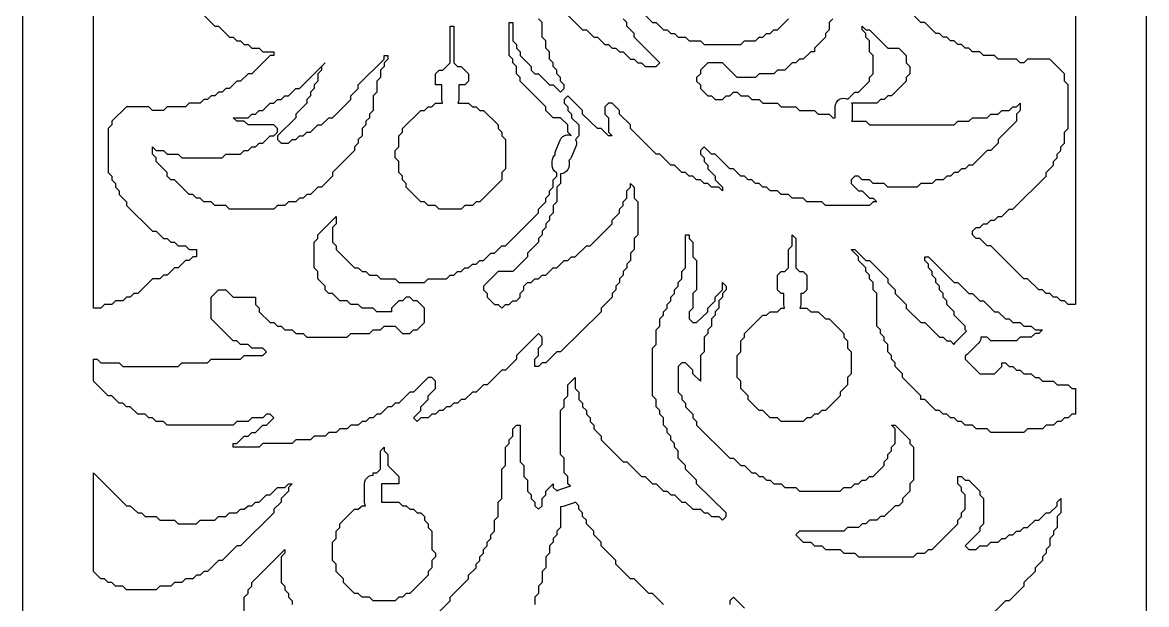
# Model space of a CAD drawing. Header units: millimetres. Extents: x 0 to 63, y 0 to 126.
# Drawn here: x 0 to 63.3, y 31.1 to 63.8 of the extents above; entities that cross this region are included whole.
import ezdxf

# ---------------------------------------------------------------- set-up
doc = ezdxf.new("R2010")
doc.units = ezdxf.units.MM
doc.layers.add('CUT', color=1, linetype='Continuous')

msp = doc.modelspace()

# ---------------------------------------------------------------- linework, layer by layer
at = {"layer": 'CUT'}
for points in [[(21.134, 3), (42.134, 3), (42.134, 0), (50.134, 0), (50.134, 3), (63.2679, 3), (63.2679, 123), (50.134, 123), (50.134, 126), (42.134, 126), (42.134, 123), (21.134, 123), (21.134, 126), (13.134, 126), (13.134, 123), (0, 123), (0, 3), (13.134, 3), (13.134, 0), (21.134, 0)], [(24.508442, 59.294118), (25.113599, 59.294118), (25.320595, 59.088235), (25.527591, 59.088235), (25.734587, 58.882353), (25.941583, 58.882353), (26.769567, 58.058824), (26.769567, 57.852941), (26.976563, 57.647059), (26.976563, 57.441176), (27.183559, 57.235294), (27.183559, 55.588235), (26.976563, 55.382353), (26.976563, 54.970588), (25.734587, 53.735294), (25.527591, 53.735294), (25.320595, 53.529412), (24.906603, 53.529412), (24.699606, 53.323529), (23.45763, 53.323529), (23.250634, 53.529412), (22.836642, 53.529412), (22.629646, 53.735294), (22.42265, 53.735294), (21.594665, 54.558824), (21.594665, 54.764706), (21.387669, 54.970588), (21.387669, 55.176471), (21.180673, 55.382353), (21.180673, 56), (20.973677, 56.205882), (20.973677, 56.617647), (21.180673, 56.823529), (21.180673, 57.441176), (21.387669, 57.647059), (21.387669, 57.852941), (22.42265, 58.882353), (22.629646, 58.882353), (22.836642, 59.088235), (23.043638, 59.088235), (23.250634, 59.294118), (23.648794, 59.294118), (23.614974, 59.375767), (23.598618, 59.5), (23.598618, 60.323529), (23.250634, 60.323529), (23.250634, 60.941176), (23.45763, 61.147059), (23.664626, 61.147059), (24.078618, 61.558824), (24.078618, 63.617647), (24.285614, 63.617647), (24.285614, 61.558824), (24.49261, 61.352941), (24.699606, 61.352941), (25.113599, 60.941176), (25.113599, 60.529412), (24.906603, 60.323529), (24.558618, 60.323529), (24.558618, 59.5), (24.542263, 59.375767)], [(14.970791, 59.705882), (15.384784, 60.117647), (15.59178, 60.117647), (17.040752, 61.558824), (16.833756, 61.352941), (16.833756, 61.147059), (16.62676, 60.941176), (16.62676, 60.529412), (16.419764, 60.323529), (16.419764, 60.117647), (16.212768, 59.911765), (16.212768, 59.705882), (16.005772, 59.5), (16.005772, 59.294118), (15.384784, 58.676471), (15.384784, 58.470588), (14.349803, 57.441176), (14.349803, 57.235294), (14.556799, 57.029412), (14.970791, 57.029412), (15.177787, 57.235294), (15.384784, 57.235294), (15.59178, 57.441176), (15.798776, 57.441176), (16.005772, 57.647059), (16.212768, 57.647059), (16.62676, 58.058824), (16.833756, 58.058824), (17.247748, 58.470588), (17.454744, 58.470588), (18.489725, 59.5), (18.489725, 59.705882), (18.903717, 60.117647), (18.903717, 60.323529), (20.352689, 61.764706), (20.352689, 61.970588), (20.559685, 61.970588), (20.559685, 61.764706), (20.352689, 61.558824), (20.352689, 61.352941), (20.145693, 61.147059), (20.145693, 60.735294), (19.938697, 60.529412), (19.938697, 59.911765), (19.731701, 59.705882), (19.731701, 58.882353), (19.524705, 58.676471), (19.524705, 58.470588), (19.317709, 58.264706), (19.317709, 58.058824), (19.110713, 57.852941), (19.110713, 57.441176), (18.903717, 57.235294), (18.903717, 57.029412), (18.696721, 56.823529), (18.696721, 56.617647), (17.454744, 55.382353), (17.454744, 55.176471), (16.833756, 54.558824), (16.62676, 54.558824), (16.212768, 54.147059), (16.005772, 54.147059), (15.798776, 53.941176), (15.59178, 53.941176), (15.384784, 53.735294), (14.970791, 53.735294), (14.763795, 53.529412), (14.349803, 53.529412), (14.142807, 53.323529), (11.658854, 53.323529), (11.451858, 53.529412), (10.83087, 53.529412), (10.623874, 53.735294), (10.209882, 53.735294), (10.002886, 53.941176), (9.79589, 53.941176), (9.588894, 54.147059), (9.381898, 54.147059), (8.553913, 54.970588), (8.346917, 54.970588), (8.139921, 55.176471), (8.139921, 55.382353), (7.518933, 56), (7.518933, 56.205882), (7.311937, 56.411765), (7.311937, 56.823529), (7.518933, 56.617647), (7.932925, 56.617647), (8.139921, 56.411765), (8.760909, 56.411765), (8.967906, 56.205882), (11.244862, 56.205882), (11.451858, 56.411765), (12.279843, 56.411765), (12.486839, 56.617647), (12.693835, 56.617647), (12.900831, 56.823529), (13.107827, 56.823529), (13.314823, 57.029412), (13.521819, 57.029412), (13.935811, 57.441176), (14.142807, 57.441176), (14.349803, 57.647059), (14.349803, 57.852941), (14.142807, 58.058824), (12.693835, 58.058824), (12.486839, 58.264706), (12.072847, 58.264706), (11.86585, 58.470588), (12.693835, 58.470588), (12.900831, 58.676471), (13.107827, 58.676471), (13.314823, 58.882353), (13.521819, 58.882353), (13.935811, 59.294118), (14.142807, 59.294118), (14.349803, 59.5), (14.556799, 59.5), (14.763795, 59.705882)], [(43.759076, 47.764706), (44.157236, 47.764706), (44.364233, 47.558824), (44.778225, 47.558824), (45.192217, 47.147059), (45.399213, 47.147059), (46.227197, 46.323529), (46.227197, 46.117647), (46.434193, 45.911765), (46.434193, 45.5), (46.641189, 45.294118), (46.641189, 44.058824), (46.434193, 43.852941), (46.434193, 43.441176), (46.020201, 43.029412), (46.020201, 42.823529), (45.192217, 42), (44.985221, 42), (44.778225, 41.794118), (44.571229, 41.794118), (44.364233, 41.588235), (44.157236, 41.588235), (43.95024, 41.382353), (42.708264, 41.382353), (42.501268, 41.588235), (42.087276, 41.588235), (41.673284, 42), (41.466288, 42), (40.845299, 42.617647), (40.845299, 42.823529), (40.431307, 43.235294), (40.431307, 43.647059), (40.224311, 43.852941), (40.224311, 45.088235), (40.431307, 45.294118), (40.431307, 45.911765), (40.638303, 46.117647), (40.638303, 46.323529), (41.673284, 47.352941), (41.88028, 47.352941), (42.087276, 47.558824), (42.501268, 47.558824), (42.708264, 47.764706), (42.899428, 47.764706), (42.865608, 47.846355), (42.849252, 47.970588), (42.849252, 48.588235), (42.708264, 48.588235), (42.501268, 48.794118), (42.501268, 49.617647), (42.708264, 49.823529), (42.91526, 49.823529), (43.122256, 50.029412), (43.122256, 51.058824), (43.329252, 51.264706), (43.329252, 51.882353), (43.536248, 51.676471), (43.536248, 50.029412), (43.743244, 49.823529), (43.95024, 49.823529), (44.157236, 49.617647), (44.157236, 48.794118), (43.95024, 48.588235), (43.809252, 48.588235), (43.809252, 47.970588), (43.792897, 47.846355)], [(55.54202, 47.147059), (55.749016, 46.941176), (56.163008, 46.941176), (56.370004, 46.735294), (56.783996, 46.735294), (56.990992, 46.529412), (57.404985, 46.529412), (57.197989, 46.323529), (56.990992, 46.323529), (56.783996, 46.117647), (56.163008, 46.117647), (55.956012, 45.911765), (54.50704, 45.911765), (54.300044, 46.117647), (53.948111, 46.117647), (53.932687, 45.997997), (53.885047, 45.882101), (53.809035, 45.782485), (53.191397, 45.161506), (53.092192, 45.084957), (53.058067, 45.070714), (53.058067, 44.882353), (53.886052, 44.058824), (54.714036, 44.058824), (55.128028, 44.470588), (55.128028, 44.676471), (55.335024, 44.676471), (55.54202, 44.470588), (55.749016, 44.470588), (55.956012, 44.264706), (56.163008, 44.264706), (56.370004, 44.058824), (56.783996, 44.058824), (56.990992, 43.852941), (57.197989, 43.852941), (57.404985, 43.647059), (58.025973, 43.647059), (58.232969, 43.441176), (58.853957, 43.441176), (59.060953, 43.235294), (59.267949, 43.235294), (59.267949, 41.794118), (59.060953, 41.794118), (58.853957, 41.588235), (58.646961, 41.588235), (58.439965, 41.382353), (58.232969, 41.382353), (58.025973, 41.176471), (57.611981, 41.176471), (57.404985, 40.970588), (56.577, 40.970588), (56.370004, 40.764706), (54.50704, 40.764706), (54.300044, 40.970588), (53.679055, 40.970588), (53.472059, 41.176471), (53.058067, 41.176471), (52.851071, 41.382353), (52.644075, 41.382353), (52.437079, 41.588235), (52.230083, 41.588235), (52.023087, 41.794118), (51.816091, 41.794118), (51.609095, 42), (51.402099, 42), (50.781111, 42.617647), (50.574114, 42.617647), (50.574114, 42.823529), (49.539134, 43.852941), (49.539134, 44.058824), (49.125142, 44.470588), (49.125142, 44.676471), (48.918146, 44.882353), (48.918146, 45.088235), (48.71115, 45.294118), (48.71115, 45.705882), (48.504154, 45.911765), (48.504154, 46.117647), (48.297158, 46.323529), (48.297158, 46.529412), (48.090162, 46.735294), (48.090162, 48.588235), (47.883166, 48.794118), (47.883166, 49.205882), (47.67617, 49.411765), (47.67617, 49.617647), (47.469174, 49.823529), (47.469174, 50.029412), (47.055181, 50.441176), (47.055181, 50.647059), (46.641189, 51.058824), (46.848185, 51.058824), (47.469174, 50.441176), (47.67617, 50.441176), (48.71115, 49.411765), (48.71115, 49.205882), (49.125142, 48.794118), (49.125142, 48.588235), (49.74613, 47.970588), (49.74613, 47.764706), (50.574114, 46.941176), (50.781111, 46.941176), (51.609095, 46.117647), (51.816091, 46.117647), (52.023087, 45.911765), (52.230083, 45.911765), (52.425787, 45.717114), (52.434733, 45.738878), (52.510746, 45.838494), (53.128384, 46.459474), (53.058067, 46.529412), (53.058067, 46.735294), (52.437079, 47.352941), (52.437079, 47.558824), (52.023087, 47.970588), (52.023087, 48.176471), (51.816091, 48.382353), (51.816091, 48.588235), (51.609095, 48.794118), (51.609095, 49), (51.402099, 49.205882), (51.402099, 49.411765), (51.195103, 49.617647), (51.195103, 49.823529), (50.988107, 50.029412), (50.988107, 50.235294), (50.781111, 50.441176), (50.781111, 50.647059), (50.988107, 50.647059), (52.437079, 49.205882), (52.644075, 49.205882), (53.265063, 48.588235), (53.472059, 48.588235), (53.886052, 48.176471), (54.093048, 48.176471), (54.714036, 47.558824), (54.921032, 47.558824), (55.335024, 47.147059)], [(20.145693, 39.735294), (20.352689, 39.941176), (20.352689, 39.735294), (20.559685, 39.529412), (20.559685, 38.911765), (21.180673, 38.294118), (21.180673, 37.882353), (20.211701, 37.882353), (20.211701, 36.852941), (21.180673, 36.852941), (21.387669, 36.647059), (21.594665, 36.647059), (21.801662, 36.441176), (22.008658, 36.441176), (22.215654, 36.235294), (22.42265, 36.235294), (22.629646, 36.029412), (22.629646, 35.823529), (22.836642, 35.617647), (22.836642, 35.411765), (23.043638, 35.205882), (23.043638, 34.176471), (23.250634, 33.970588), (23.250634, 33.764706), (23.043638, 33.558824), (23.043638, 33.147059), (22.836642, 32.941176), (22.836642, 32.735294), (21.801662, 31.705882), (21.594665, 31.705882), (21.387669, 31.5), (21.180673, 31.5), (20.973677, 31.294118), (19.731701, 31.294118), (19.524705, 31.5), (19.110713, 31.5), (18.903717, 31.705882), (18.696721, 31.705882), (18.075732, 32.323529), (18.075732, 32.529412), (17.66174, 32.941176), (17.66174, 33.352941), (17.454744, 33.558824), (17.454744, 34.588235), (17.66174, 34.794118), (17.66174, 35.205882), (17.868736, 35.411765), (17.868736, 35.617647), (18.696721, 36.441176), (18.903717, 36.441176), (19.110713, 36.647059), (19.301877, 36.647059), (19.268056, 36.728708), (19.251701, 36.852941), (19.251701, 37.882353), (19.268056, 38.006586), (19.316009, 38.122353), (19.39229, 38.221764), (19.491701, 38.298045), (19.607468, 38.345997), (19.731701, 38.362353), (19.731701, 38.5), (19.938697, 38.5), (20.145693, 38.705882)], [(10.002886, 35.823529), (10.83087, 35.823529), (11.037866, 36.029412), (11.451858, 36.029412), (11.658854, 36.235294), (12.072847, 36.235294), (12.279843, 36.441176), (12.486839, 36.441176), (12.693835, 36.647059), (12.900831, 36.647059), (13.107827, 36.852941), (13.314823, 36.852941), (13.728815, 37.264706), (13.935811, 37.264706), (14.349803, 37.676471), (14.763795, 37.676471), (14.970791, 37.882353), (15.177787, 37.882353), (14.970791, 37.676471), (14.970791, 37.470588), (14.556799, 37.058824), (14.556799, 36.852941), (14.142807, 36.441176), (14.142807, 36.235294), (12.279843, 34.382353), (12.072847, 34.382353), (11.244862, 33.558824), (11.037866, 33.558824), (10.416878, 32.941176), (10.209882, 32.941176), (10.002886, 32.735294), (9.79589, 32.735294), (9.588894, 32.529412), (9.174902, 32.529412), (8.967906, 32.323529), (8.553913, 32.323529), (8.346917, 32.117647), (7.725929, 32.117647), (7.518933, 31.911765), (5.862965, 31.911765), (5.655969, 32.117647), (5.241976, 32.117647), (5.03498, 32.323529), (4.827984, 32.323529), (4.620988, 32.529412), (4.413992, 32.529412), (4, 32.941176), (4, 38.5), (5.862965, 36.647059), (6.069961, 36.647059), (6.483953, 36.235294), (6.690949, 36.235294), (6.897945, 36.029412), (7.518933, 36.029412), (7.725929, 35.823529), (8.553913, 35.823529), (8.760909, 35.617647), (9.79589, 35.617647)]]:
    msp.add_lwpolyline(points, close=True, dxfattribs=at)
for points in [[(59.267949, 66.294118), (59.267949, 47.970588), (58.853957, 47.970588), (58.646961, 48.176471), (58.439965, 48.176471), (58.232969, 48.382353), (58.025973, 48.382353), (57.818977, 48.588235), (57.611981, 48.588235), (57.404985, 48.794118), (57.197989, 48.794118), (56.577, 49.411765), (56.370004, 49.411765), (54.50704, 51.264706), (54.300044, 51.264706), (53.886052, 51.676471), (53.679055, 51.676471), (53.472059, 51.882353), (53.472059, 52.088235), (53.679055, 52.294118), (53.886052, 52.294118), (54.093048, 52.5), (54.300044, 52.5), (54.50704, 52.705882), (54.714036, 52.705882), (54.921032, 52.911765), (55.128028, 52.911765), (55.54202, 53.323529), (55.749016, 53.323529), (57.611981, 55.176471), (57.611981, 55.382353), (58.025973, 55.794118), (58.025973, 56), (58.232969, 56.205882), (58.232969, 56.411765), (58.439965, 56.617647), (58.439965, 56.823529), (58.646961, 57.029412), (58.646961, 57.647059), (58.853957, 57.852941), (58.853957, 60.323529), (58.646961, 60.529412), (58.646961, 60.941176), (57.818977, 61.764706), (56.577, 61.764706), (56.370004, 61.558824), (56.163008, 61.558824), (55.956012, 61.764706), (54.921032, 61.764706), (54.714036, 61.970588), (54.093048, 61.970588), (53.886052, 62.176471), (53.472059, 62.176471), (53.265063, 62.382353), (53.058067, 62.382353), (52.851071, 62.588235), (52.644075, 62.588235), (52.437079, 62.794118), (52.230083, 62.794118), (52.023087, 63), (51.816091, 63), (51.609095, 63.205882), (51.402099, 63.205882), (50.781111, 63.823529), (50.574114, 63.823529), (49.125142, 65.264706)], [(33.807433, 65.470588), (35.463402, 63.823529), (35.670398, 63.823529), (36.08439, 63.411765), (36.291386, 63.411765), (36.498382, 63.205882), (36.705378, 63.205882), (36.912374, 63), (37.326366, 63), (37.533362, 62.794118), (38.154351, 62.794118), (38.361347, 62.588235), (40.431307, 62.588235), (40.638303, 62.794118), (41.259292, 62.794118), (41.466288, 63), (41.673284, 63), (41.88028, 63.205882), (42.087276, 63.205882), (42.294272, 63.411765), (42.501268, 63.411765), (43.122256, 64.029412)], [(30.081504, 64.852941), (31.530477, 63.411765), (31.737473, 63.411765), (32.151465, 63), (32.358461, 63), (32.772453, 62.588235), (32.979449, 62.588235), (33.186445, 62.382353), (33.393441, 62.382353), (33.600437, 62.176471), (33.807433, 62.176471), (34.221425, 61.764706), (34.428421, 61.764706), (34.635418, 61.558824), (34.842414, 61.558824), (35.04941, 61.352941), (35.670398, 61.352941), (35.877394, 61.558824), (34.428421, 63), (34.428421, 63.205882), (34.014429, 63.617647), (34.014429, 63.823529), (33.807433, 64.029412)], [(10.209882, 64.235294), (10.83087, 63.617647), (11.037866, 63.617647), (11.658854, 63), (11.86585, 63), (12.072847, 62.794118), (12.279843, 62.794118), (12.486839, 62.588235), (12.693835, 62.588235), (12.900831, 62.382353), (13.314823, 62.382353), (13.521819, 62.176471), (14.142807, 62.176471), (14.142807, 61.970588), (13.935811, 61.970588), (12.900831, 60.941176), (12.693835, 60.941176), (12.279843, 60.529412), (12.072847, 60.529412), (11.658854, 60.117647), (11.451858, 60.117647), (11.244862, 59.911765), (11.037866, 59.911765), (10.83087, 59.705882), (10.623874, 59.705882), (10.416878, 59.5), (10.209882, 59.5), (10.002886, 59.294118), (9.381898, 59.294118), (9.174902, 59.088235), (8.139921, 59.088235), (7.932925, 58.882353), (7.311937, 58.882353), (7.104941, 59.088235), (5.862965, 59.088235), (5.03498, 58.264706), (5.03498, 58.058824), (4.827984, 57.852941), (4.827984, 55.382353), (5.03498, 55.176471), (5.03498, 54.970588), (5.241976, 54.764706), (5.241976, 54.558824), (5.448972, 54.352941), (5.448972, 54.147059), (5.862965, 53.735294), (5.862965, 53.529412), (7.311937, 52.088235), (7.518933, 52.088235), (7.932925, 51.676471), (8.139921, 51.676471), (8.346917, 51.470588), (8.553913, 51.470588), (8.760909, 51.264706), (9.174902, 51.264706), (9.381898, 51.058824), (9.79589, 51.058824), (9.79589, 50.647059), (9.588894, 50.647059), (9.381898, 50.441176), (9.174902, 50.441176), (8.760909, 50.029412), (8.553913, 50.029412), (8.139921, 49.617647), (7.932925, 49.617647), (7.725929, 49.411765), (7.311937, 49.411765), (6.483953, 48.588235), (6.276957, 48.588235), (6.069961, 48.382353), (5.862965, 48.382353), (5.655969, 48.176471), (5.241976, 48.176471), (5.03498, 47.970588), (4.620988, 47.970588), (4.413992, 47.764706), (4, 47.764706), (4, 64.441176)], [(45.606209, 64.029412), (45.399213, 63.823529), (45.399213, 63.411765), (45.192217, 63.205882), (45.192217, 63), (44.571229, 62.382353), (44.571229, 62.176471), (44.364233, 62.176471), (43.95024, 61.764706), (43.743244, 61.764706), (43.536248, 61.558824), (43.329252, 61.558824), (42.91526, 61.147059), (42.501268, 61.147059), (42.294272, 60.941176), (41.466288, 60.941176), (41.259292, 60.735294), (40.224311, 60.735294), (39.396327, 61.558824), (38.568343, 61.558824), (38.154351, 61.147059), (38.154351, 60.941176), (37.947355, 60.735294), (37.947355, 60.529412), (38.154351, 60.323529), (38.154351, 60.117647), (38.568343, 59.705882), (38.775339, 59.705882), (38.982335, 59.5), (39.396327, 59.5), (39.603323, 59.705882), (39.810319, 59.705882), (40.017315, 59.911765), (40.224311, 59.911765), (40.431307, 59.705882), (40.845299, 59.705882), (41.052296, 59.5), (41.466288, 59.5), (41.673284, 59.294118), (42.501268, 59.294118), (42.708264, 59.088235), (43.536248, 59.088235), (43.743244, 58.882353), (44.571229, 58.882353), (44.778225, 58.676471), (45.399213, 58.676471), (45.606209, 58.470588), (45.747197, 58.470588), (45.747197, 59.088235), (45.763553, 59.212468), (45.811505, 59.328235), (45.887786, 59.427647), (45.987197, 59.503927), (46.102964, 59.55188), (46.227197, 59.568235), (46.35143, 59.55188), (46.446685, 59.512424), (46.848185, 59.911765), (47.055181, 59.911765), (47.67617, 60.529412), (47.67617, 60.735294), (47.883166, 60.941176), (47.883166, 61.970588), (47.67617, 62.176471), (47.67617, 62.794118), (47.469174, 63), (47.469174, 63.205882), (47.262177, 63.411765), (47.262177, 63.617647), (47.469174, 63.411765), (47.67617, 63.411765), (48.71115, 62.382353), (49.332138, 62.382353), (49.74613, 61.970588), (49.74613, 61.558824), (49.953126, 61.352941), (49.953126, 60.941176), (49.74613, 60.735294), (49.74613, 60.529412), (48.918146, 59.705882), (48.71115, 59.705882), (48.504154, 59.5), (48.297158, 59.5), (48.090162, 59.294118), (46.657021, 59.294118), (46.690842, 59.212468), (46.707197, 59.088235), (46.707197, 58.470588), (46.690842, 58.346355), (46.657021, 58.264706), (47.469174, 58.264706), (47.67617, 58.058824), (52.437079, 58.058824), (52.644075, 58.264706), (53.265063, 58.264706), (53.472059, 58.470588), (54.300044, 58.470588), (54.50704, 58.676471), (54.921032, 58.676471), (55.128028, 58.882353), (55.54202, 58.882353), (55.749016, 59.088235), (55.956012, 59.088235), (56.163008, 59.294118), (56.163008, 58.882353), (55.956012, 58.676471), (55.956012, 58.264706), (54.921032, 57.235294), (54.921032, 57.029412), (54.50704, 56.617647), (54.300044, 56.617647), (53.472059, 55.794118), (53.265063, 55.794118), (53.058067, 55.588235), (52.851071, 55.588235), (52.644075, 55.382353), (52.437079, 55.382353), (52.230083, 55.176471), (52.023087, 55.176471), (51.816091, 54.970588), (51.402099, 54.970588), (51.195103, 54.764706), (50.574114, 54.764706), (50.367118, 54.558824), (48.71115, 54.558824), (48.504154, 54.764706), (47.883166, 54.764706), (47.67617, 54.970588), (47.262177, 54.970588), (47.055181, 55.176471), (46.848185, 55.176471), (46.641189, 54.970588), (46.641189, 54.764706), (47.055181, 54.352941), (47.262177, 54.352941), (47.67617, 53.941176), (47.883166, 53.941176), (48.090162, 53.735294), (47.883166, 53.735294), (47.67617, 53.529412), (45.192217, 53.529412), (44.985221, 53.735294), (44.157236, 53.735294), (43.95024, 53.941176), (43.329252, 53.941176), (43.122256, 54.147059), (42.708264, 54.147059), (42.501268, 54.352941), (42.087276, 54.352941), (41.88028, 54.558824), (41.673284, 54.558824), (41.466288, 54.764706), (41.259292, 54.764706), (41.052296, 54.970588), (40.845299, 54.970588), (40.638303, 55.176471), (40.431307, 55.176471), (40.017315, 55.588235), (39.810319, 55.588235), (38.982335, 56.411765), (38.775339, 56.411765), (38.361347, 56.823529), (38.154351, 56.617647), (38.154351, 56.411765), (38.361347, 56.205882), (38.361347, 56), (38.568343, 55.794118), (38.568343, 55.588235), (38.982335, 55.176471), (38.982335, 54.970588), (39.396327, 54.558824), (39.396327, 54.352941), (39.189331, 54.558824), (38.775339, 54.558824), (38.568343, 54.764706), (38.361347, 54.764706), (38.154351, 54.970588), (37.947355, 54.970588), (37.740358, 55.176471), (37.533362, 55.176471), (37.326366, 55.382353), (37.11937, 55.382353), (36.705378, 55.794118), (36.498382, 55.794118), (35.877394, 56.411765), (35.670398, 56.411765), (34.221425, 57.852941), (34.221425, 58.058824), (33.600437, 58.676471), (33.600437, 58.882353), (33.186445, 59.294118), (32.979449, 59.294118), (32.772453, 59.088235), (32.772453, 58.676471), (32.979449, 58.470588), (32.979449, 57.647059), (33.186445, 57.441176), (32.979449, 57.441176), (32.565457, 57.852941), (32.358461, 57.852941), (31.530477, 58.676471), (31.530477, 58.882353), (30.702492, 59.705882), (30.495496, 59.5), (30.495496, 59.294118), (30.702492, 59.088235), (30.702492, 58.882353), (30.909488, 58.676471), (30.909488, 58.470588), (31.32348, 58.058824), (31.32348, 57.441176), (31.127065, 57.245818), (31.145954, 57.2131), (31.178386, 57.092064), (31.178386, 56.966759), (31.145954, 56.845724), (30.903491, 56.260366), (30.840839, 56.151848), (30.75925, 56.07026), (30.7685, 56), (30.7685, 55.794118), (30.752145, 55.669885), (30.704192, 55.554118), (30.627911, 55.454706), (30.5285, 55.378425), (30.412733, 55.330473), (30.2885, 55.314118), (30.2885, 54.764706), (30.081504, 54.558824), (30.081504, 53.735294), (29.874508, 53.529412), (29.874508, 53.117647), (29.667512, 52.911765), (29.667512, 52.705882), (29.460516, 52.5), (29.460516, 52.294118), (29.25352, 52.088235), (29.25352, 51.882353), (29.046524, 51.676471), (29.046524, 51.470588), (28.425536, 50.852941), (28.425536, 50.647059), (27.597551, 49.823529), (26.769567, 49.823529), (25.941583, 49), (25.941583, 48.794118), (26.148579, 48.588235), (26.148579, 48.382353), (26.562571, 47.970588), (26.769567, 47.970588), (26.976563, 47.764706), (27.183559, 47.970588), (27.390555, 47.970588), (27.597551, 48.176471), (27.804547, 48.176471), (28.011543, 48.382353), (28.011543, 48.588235), (28.21854, 48.794118), (28.21854, 49), (28.425536, 49.205882), (28.632532, 49.205882), (28.839528, 49.411765), (29.046524, 49.411765), (29.25352, 49.617647), (29.460516, 49.617647), (29.874508, 50.029412), (30.081504, 50.029412), (30.495496, 50.441176), (30.702492, 50.441176), (30.909488, 50.647059), (31.116484, 50.647059), (31.737473, 51.264706), (31.944469, 51.264706), (33.186445, 52.5), (33.186445, 52.705882), (33.600437, 53.117647), (33.600437, 53.323529), (33.807433, 53.529412), (33.807433, 53.735294), (34.014429, 53.941176), (34.014429, 54.352941), (34.221425, 54.558824), (34.221425, 54.764706), (34.428421, 54.558824), (34.428421, 53.941176), (34.635418, 53.735294), (34.635418, 51.882353), (34.428421, 51.676471), (34.428421, 51.058824), (34.221425, 50.852941), (34.221425, 50.441176), (34.014429, 50.235294), (34.014429, 50.029412), (33.807433, 49.823529), (33.807433, 49.617647), (33.600437, 49.411765), (33.600437, 49.205882), (33.393441, 49), (33.393441, 48.794118), (33.186445, 48.588235), (33.186445, 48.382353), (32.565457, 47.764706), (32.565457, 47.558824), (30.2885, 45.294118), (30.081504, 45.294118), (29.460516, 44.676471), (29.25352, 44.676471), (29.046524, 44.470588), (28.839528, 44.470588), (28.839528, 44.882353), (29.046524, 45.088235), (29.046524, 45.5), (29.25352, 45.705882), (29.25352, 46.117647), (29.046524, 46.323529), (27.804547, 45.088235), (27.804547, 44.882353), (27.183559, 44.264706), (26.976563, 44.264706), (26.148579, 43.441176), (25.941583, 43.441176), (25.527591, 43.029412), (25.320595, 43.029412), (24.906603, 42.617647), (24.699606, 42.617647), (24.49261, 42.411765), (24.285614, 42.411765), (24.078618, 42.205882), (23.871622, 42.205882), (23.664626, 42), (23.45763, 42), (23.250634, 41.794118), (23.043638, 41.794118), (22.836642, 41.588235), (22.42265, 41.588235), (22.215654, 41.382353), (22.008658, 41.588235), (22.42265, 42), (22.42265, 42.205882), (22.836642, 42.617647), (22.836642, 42.823529), (23.250634, 43.235294), (23.250634, 43.647059), (23.043638, 43.852941), (22.836642, 43.852941), (22.008658, 43.029412), (21.801662, 43.029412), (21.180673, 42.411765), (20.973677, 42.411765), (20.766681, 42.205882), (20.559685, 42.205882), (20.145693, 41.794118), (19.938697, 41.794118), (19.731701, 41.588235), (19.524705, 41.588235), (19.317709, 41.382353), (19.110713, 41.382353), (18.903717, 41.176471), (18.489725, 41.176471), (18.282728, 40.970588), (17.868736, 40.970588), (17.66174, 40.764706), (17.247748, 40.764706), (17.040752, 40.558824), (16.419764, 40.558824), (16.212768, 40.352941), (15.384784, 40.352941), (15.177787, 40.147059), (13.521819, 40.147059), (13.314823, 39.941176), (11.86585, 39.941176), (11.86585, 40.147059), (12.072847, 40.147059), (12.486839, 40.558824), (12.693835, 40.558824), (12.900831, 40.764706), (13.107827, 40.764706), (13.521819, 41.176471), (13.728815, 41.176471), (14.142807, 41.588235), (13.935811, 41.794118), (13.728815, 41.794118), (13.521819, 41.588235), (12.900831, 41.588235), (12.693835, 41.382353), (12.072847, 41.382353), (11.86585, 41.176471), (8.139921, 41.176471), (7.932925, 41.382353), (7.518933, 41.382353), (7.311937, 41.588235), (7.104941, 41.588235), (6.897945, 41.794118), (6.483953, 41.794118), (6.069961, 42.205882), (5.862965, 42.205882), (5.655969, 42.411765), (5.448972, 42.411765), (5.03498, 42.823529), (4.827984, 42.823529), (4, 43.647059), (4, 44.882353), (4.206996, 44.882353), (4.413992, 44.676471), (5.448972, 44.676471), (5.655969, 44.470588), (8.760909, 44.470588), (8.967906, 44.676471), (10.416878, 44.676471), (10.623874, 44.882353), (12.279843, 44.882353), (12.486839, 45.088235), (13.521819, 45.088235), (13.728815, 45.294118), (13.521819, 45.5), (12.900831, 45.5), (12.693835, 45.705882), (12.279843, 45.705882), (12.072847, 45.911765), (11.86585, 45.911765), (10.623874, 47.147059), (10.623874, 48.382353), (11.037866, 48.794118), (11.451858, 48.794118), (11.86585, 48.382353), (13.107827, 48.382353), (13.107827, 47.970588), (13.314823, 47.764706), (13.314823, 47.558824), (13.935811, 46.941176), (14.142807, 46.941176), (14.349803, 46.735294), (14.556799, 46.735294), (14.763795, 46.529412), (15.177787, 46.529412), (15.384784, 46.323529), (15.798776, 46.323529), (16.005772, 46.117647), (18.282728, 46.117647), (18.489725, 46.323529), (19.524705, 46.323529), (19.731701, 46.529412), (20.145693, 46.529412), (20.352689, 46.735294), (20.973677, 46.735294), (21.387669, 46.323529), (21.801662, 46.323529), (22.008658, 46.529412), (22.215654, 46.529412), (22.629646, 46.941176), (22.629646, 47.764706), (22.215654, 48.176471), (22.008658, 48.176471), (21.801662, 48.382353), (21.594665, 48.382353), (21.387669, 48.176471), (21.180673, 48.176471), (20.766681, 47.764706), (20.766681, 47.558824), (19.938697, 47.558824), (19.731701, 47.764706), (19.110713, 47.764706), (18.903717, 47.970588), (18.489725, 47.970588), (18.282728, 48.176471), (17.868736, 48.176471), (17.454744, 48.588235), (17.247748, 48.588235), (17.040752, 48.794118), (17.040752, 49), (16.62676, 49.411765), (16.62676, 49.823529), (16.419764, 50.029412), (16.419764, 51.470588), (16.62676, 51.676471), (16.62676, 51.882353), (17.66174, 52.911765), (17.66174, 52.5), (17.454744, 52.294118), (17.454744, 51.470588), (17.66174, 51.264706), (17.66174, 51.058824), (18.696721, 50.029412), (18.903717, 50.029412), (19.110713, 49.823529), (19.317709, 49.823529), (19.524705, 49.617647), (19.938697, 49.617647), (20.145693, 49.411765), (20.973677, 49.411765), (21.180673, 49.205882), (22.629646, 49.205882), (22.836642, 49.411765), (23.871622, 49.411765), (24.078618, 49.617647), (24.285614, 49.617647), (24.49261, 49.823529), (24.699606, 49.823529), (24.906603, 50.029412), (25.113599, 50.029412), (25.320595, 50.235294), (25.527591, 50.235294), (25.734587, 50.441176), (25.941583, 50.441176), (26.355575, 50.852941), (26.562571, 50.852941), (26.976563, 51.264706), (27.183559, 51.264706), (29.046524, 53.117647), (29.046524, 53.323529), (29.460516, 53.735294), (29.460516, 53.941176), (29.667512, 54.147059), (29.667512, 54.352941), (29.874508, 54.558824), (29.874508, 54.970588), (30.081504, 55.176471), (30.081504, 55.364755), (30.0485, 55.378425), (29.949089, 55.454706), (29.872808, 55.554118), (29.824856, 55.669885), (29.8085, 55.794118), (29.8085, 56), (29.824856, 56.124233), (29.872808, 56.24), (29.949089, 56.339411), (29.987491, 56.368878), (29.984136, 56.381401), (29.984136, 56.506706), (30.016567, 56.627742), (30.25903, 57.2131), (30.321683, 57.321617), (30.410287, 57.410221), (30.518804, 57.472874), (30.63984, 57.505305), (30.765145, 57.505305), (30.874463, 57.476014), (30.702492, 57.647059), (30.702492, 58.058824), (30.2885, 58.470588), (29.874508, 58.470588), (29.460516, 58.882353), (29.460516, 59.088235), (28.011543, 60.529412), (28.011543, 60.735294), (27.804547, 60.941176), (27.804547, 61.352941), (27.597551, 61.558824), (27.597551, 61.764706), (27.390555, 61.970588), (27.390555, 63.823529), (27.597551, 63.823529), (27.597551, 62.794118), (27.804547, 62.588235), (27.804547, 62.382353), (28.011543, 62.176471), (28.011543, 61.970588), (28.632532, 61.352941), (28.632532, 61.147059), (28.839528, 60.941176), (29.046524, 60.941176), (29.667512, 60.323529), (29.874508, 60.323529), (30.2885, 59.911765), (30.495496, 60.117647), (30.495496, 60.323529), (30.2885, 60.529412), (30.2885, 60.735294), (30.081504, 60.941176), (30.081504, 61.147059), (29.874508, 61.352941), (29.874508, 61.558824), (29.667512, 61.764706), (29.667512, 62.176471), (29.460516, 62.382353), (29.460516, 62.794118), (29.25352, 63), (29.25352, 63.823529), (29.046524, 64.029412)], [(22.836642, 30.058824), (24.078618, 31.294118), (24.078618, 31.5), (25.113599, 32.529412), (25.113599, 32.735294), (25.527591, 33.147059), (25.527591, 33.352941), (25.734587, 33.558824), (25.734587, 33.764706), (25.941583, 33.970588), (25.941583, 34.176471), (26.148579, 34.382353), (26.148579, 34.588235), (26.355575, 34.794118), (26.355575, 35), (26.562571, 35.205882), (26.562571, 35.823529), (26.769567, 36.029412), (26.769567, 36.852941), (26.976563, 37.058824), (26.976563, 38.705882), (27.183559, 38.911765), (27.183559, 39.941176), (27.390555, 40.147059), (27.390555, 40.352941), (27.597551, 40.558824), (27.597551, 40.970588), (27.804547, 41.176471), (28.011543, 41.176471), (28.011543, 39.117647), (28.21854, 38.911765), (28.21854, 38.294118), (28.425536, 38.088235), (28.425536, 37.470588), (28.632532, 37.264706), (28.632532, 37.058824), (28.839528, 36.852941), (28.839528, 36.647059), (29.046524, 36.441176), (29.25352, 36.647059), (29.25352, 37.058824), (29.460516, 37.264706), (29.460516, 37.470588), (29.874508, 37.882353), (29.874508, 37.676471), (30.070176, 37.481855), (30.137446, 37.514436), (30.758435, 37.720318), (30.848131, 37.737498), (30.702492, 37.882353), (30.702492, 38.294118), (30.495496, 38.5), (30.495496, 39.323529), (30.2885, 39.529412), (30.2885, 42), (30.495496, 42.205882), (30.495496, 42.617647), (30.702492, 42.823529), (30.702492, 43.441176), (31.116484, 43.852941), (31.116484, 43.235294), (31.32348, 43.029412), (31.32348, 42.617647), (31.530477, 42.411765), (31.530477, 42.205882), (31.737473, 42), (31.737473, 41.794118), (31.944469, 41.588235), (31.944469, 41.382353), (32.151465, 41.176471), (32.151465, 40.970588), (32.565457, 40.558824), (32.565457, 40.352941), (33.807433, 39.117647), (34.014429, 39.117647), (34.842414, 38.294118), (35.04941, 38.294118), (35.463402, 37.882353), (35.670398, 37.882353), (36.08439, 37.470588), (36.291386, 37.470588), (36.498382, 37.264706), (36.705378, 37.264706), (37.11937, 36.852941), (37.326366, 36.852941), (37.740358, 36.441176), (38.154351, 36.441176), (38.361347, 36.235294), (38.568343, 36.235294), (38.775339, 36.029412), (39.189331, 36.029412), (39.396327, 35.823529), (39.603323, 36.029412), (39.603323, 36.235294), (37.947355, 37.882353), (37.947355, 38.088235), (37.326366, 38.705882), (37.326366, 38.911765), (36.912374, 39.323529), (36.912374, 39.735294), (36.705378, 39.941176), (36.705378, 40.147059), (36.498382, 40.352941), (36.498382, 40.558824), (36.291386, 40.764706), (36.291386, 40.970588), (36.08439, 41.176471), (36.08439, 41.588235), (35.877394, 41.794118), (35.877394, 42), (35.670398, 42.205882), (35.670398, 42.617647), (35.463402, 42.823529), (35.463402, 45.5), (35.670398, 45.705882), (35.670398, 46.529412), (35.877394, 46.735294), (35.877394, 47.147059), (36.08439, 47.352941), (36.08439, 47.558824), (36.291386, 47.764706), (36.291386, 47.970588), (36.498382, 48.176471), (36.498382, 48.382353), (36.705378, 48.588235), (36.705378, 48.794118), (36.912374, 49), (36.912374, 49.205882), (37.11937, 49.411765), (37.11937, 49.823529), (37.326366, 50.029412), (37.326366, 51.882353), (37.533362, 51.882353), (37.533362, 51.676471), (37.740358, 51.470588), (37.740358, 50.647059), (37.947355, 50.441176), (37.947355, 48.794118), (37.740358, 48.588235), (37.740358, 47.764706), (37.533362, 47.558824), (37.533362, 47.147059), (37.740358, 46.941176), (37.947355, 46.941176), (38.568343, 47.558824), (38.568343, 47.764706), (38.982335, 48.176471), (38.982335, 48.382353), (39.396327, 48.794118), (39.396327, 49.205882), (39.603323, 49), (39.603323, 48.794118), (39.396327, 48.588235), (39.396327, 48.382353), (39.189331, 48.176471), (39.189331, 47.764706), (38.982335, 47.558824), (38.982335, 47.352941), (38.775339, 47.147059), (38.775339, 46.735294), (38.568343, 46.529412), (38.568343, 46.323529), (38.361347, 46.117647), (38.361347, 45.294118), (38.154351, 45.088235), (38.154351, 43.647059), (37.740358, 44.058824), (37.740358, 44.264706), (37.326366, 44.676471), (37.11937, 44.676471), (36.912374, 44.470588), (36.912374, 43.029412), (37.11937, 42.823529), (37.11937, 42.617647), (37.326366, 42.411765), (37.326366, 42.205882), (37.740358, 41.794118), (37.740358, 41.588235), (37.947355, 41.382353), (37.947355, 41.176471), (39.810319, 39.323529), (40.017315, 39.323529), (40.431307, 38.911765), (40.638303, 38.911765), (41.052296, 38.5), (41.259292, 38.5), (41.466288, 38.294118), (41.673284, 38.294118), (41.88028, 38.088235), (42.087276, 38.088235), (42.294272, 37.882353), (42.708264, 37.882353), (42.91526, 37.676471), (43.536248, 37.676471), (43.743244, 37.470588), (46.020201, 37.470588), (46.227197, 37.676471), (46.641189, 37.676471), (46.848185, 37.882353), (47.055181, 37.882353), (47.262177, 38.088235), (47.469174, 38.088235), (47.67617, 38.294118), (47.883166, 38.294118), (48.504154, 38.911765), (48.504154, 39.117647), (48.71115, 39.323529), (48.71115, 39.529412), (48.918146, 39.735294), (48.918146, 39.941176), (49.125142, 40.147059), (49.125142, 40.970588), (48.918146, 41.176471), (49.125142, 41.176471), (49.953126, 40.352941), (49.953126, 40.147059), (50.160122, 39.941176), (50.160122, 38.088235), (49.953126, 37.882353), (49.953126, 37.470588), (49.539134, 37.058824), (49.539134, 36.852941), (49.332138, 36.647059), (49.125142, 36.647059), (48.504154, 36.029412), (48.297158, 36.029412), (48.090162, 35.823529), (47.67617, 35.823529), (47.469174, 35.617647), (47.262177, 35.617647), (47.055181, 35.411765), (46.434193, 35.411765), (46.227197, 35.205882), (43.743244, 35.205882), (43.536248, 35), (43.95024, 34.588235), (44.364233, 34.588235), (44.571229, 34.382353), (44.985221, 34.382353), (45.192217, 34.176471), (46.020201, 34.176471), (46.227197, 33.970588), (46.848185, 33.970588), (47.055181, 33.764706), (50.160122, 33.764706), (50.367118, 33.970588), (50.781111, 33.970588), (50.988107, 34.176471), (51.195103, 34.176471), (52.644075, 35.617647), (52.644075, 35.823529), (52.851071, 36.029412), (52.851071, 36.235294), (53.058067, 36.441176), (53.058067, 37.264706), (52.851071, 37.470588), (52.851071, 37.676471), (52.644075, 37.882353), (52.644075, 38.294118), (52.851071, 38.294118), (53.058067, 38.088235), (53.265063, 38.088235), (53.886052, 37.470588), (53.886052, 37.264706), (54.093048, 37.058824), (54.093048, 35.617647), (53.886052, 35.411765), (53.886052, 35.205882), (53.058067, 34.382353), (53.265063, 34.176471), (53.679055, 34.176471), (53.886052, 34.382353), (54.300044, 34.382353), (54.50704, 34.588235), (54.921032, 34.588235), (55.128028, 34.794118), (55.335024, 34.794118), (55.54202, 35), (55.749016, 35), (55.956012, 35.205882), (56.163008, 35.205882), (56.370004, 35.411765), (56.577, 35.411765), (56.990992, 35.823529), (57.197989, 35.823529), (57.611981, 36.235294), (57.818977, 36.235294), (58.232969, 36.647059), (58.232969, 36.852941), (58.439965, 37.058824), (58.439965, 36.235294), (58.232969, 36.029412), (58.232969, 35.411765), (58.025973, 35.205882), (58.025973, 35), (57.818977, 34.794118), (57.818977, 34.382353), (57.611981, 34.176471), (57.611981, 33.970588), (57.404985, 33.764706), (57.404985, 33.558824), (56.990992, 33.147059), (56.990992, 32.941176), (56.370004, 32.323529), (56.370004, 32.117647), (55.54202, 31.294118), (55.335024, 31.294118), (54.714036, 30.676471)], [(36.08439, 31.088235), (35.463402, 31.705882), (35.256406, 31.705882), (34.428421, 32.529412), (34.221425, 32.529412), (33.393441, 33.352941), (33.393441, 33.558824), (32.565457, 34.382353), (32.565457, 34.588235), (32.151465, 35), (32.151465, 35.205882), (31.737473, 35.617647), (31.737473, 35.823529), (31.530477, 36.029412), (31.530477, 36.235294), (31.32348, 36.441176), (31.32348, 36.647059), (31.127812, 36.841674), (31.060542, 36.809093), (30.439554, 36.603211), (30.316486, 36.57964), (30.2885, 36.581674), (30.2885, 35.411765), (30.081504, 35.205882), (30.081504, 35), (29.874508, 34.794118), (29.874508, 34.588235), (29.667512, 34.382353), (29.667512, 33.970588), (29.460516, 33.764706), (29.460516, 33.147059), (29.25352, 32.941176), (29.25352, 32.323529), (29.046524, 32.117647), (29.046524, 31.705882), (28.839528, 31.5), (28.839528, 31.088235)], [(12.486839, 30.676471), (12.486839, 31.5), (12.693835, 31.705882), (12.693835, 31.911765), (12.900831, 32.117647), (12.900831, 32.323529), (14.763795, 34.176471), (14.763795, 33.970588), (14.556799, 33.764706), (14.556799, 32.323529), (14.763795, 32.117647), (14.763795, 31.911765), (14.970791, 31.705882), (14.970791, 31.5), (15.177787, 31.294118), (15.177787, 31.088235)], [(40.638303, 30.882353), (40.017315, 31.5), (39.810319, 31.294118), (39.810319, 31.088235)]]:
    msp.add_lwpolyline(points, dxfattribs=at)

doc.saveas('drawing.dxf')
